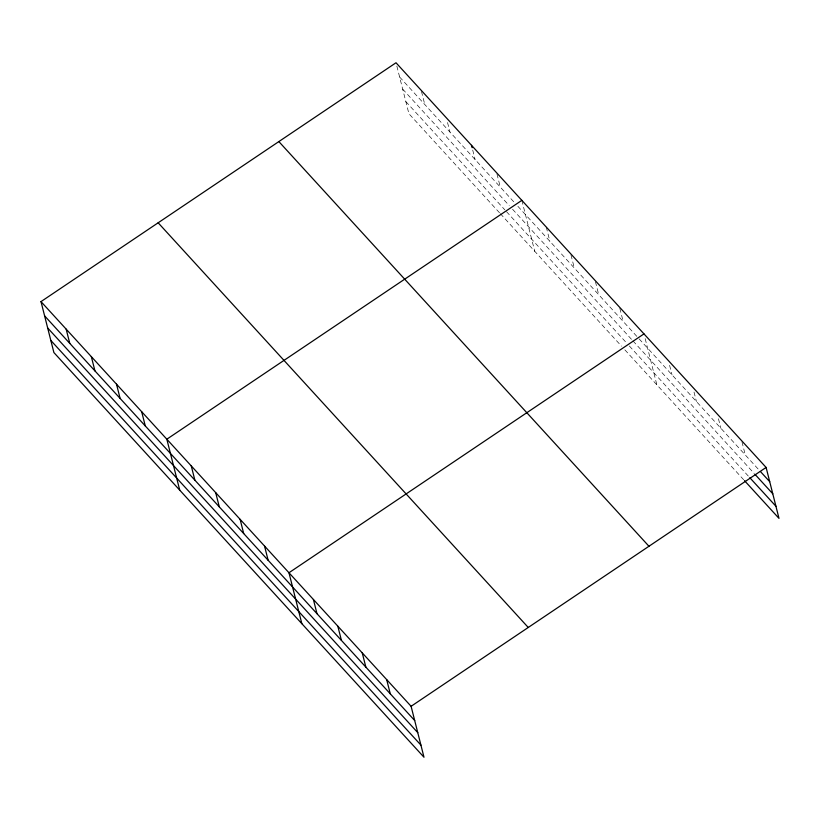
<?xml version="1.0" encoding="UTF-8"?>
<svg xmlns="http://www.w3.org/2000/svg" width="820" height="820" viewBox="0 0 820 820"><rect width="100%" height="100%" fill="white"/><g stroke="black" fill="none" stroke-linecap="round" stroke-linejoin="round"><path stroke-width="0.61" stroke-dasharray="4.1 3.07" d="M399.617 76.998L514.54 202.673M517.902 206.332L638.319 338.004M639.159 338.926L758.766 469.706M402.681 89.113L509.22 205.605M512.572 209.274L632.117 339.982M632.958 340.905L754.246 473.529M405.838 101.588L504.823 209.828M506.504 211.662L626.849 343.252M629.37 346.019L748.978 476.799M499.503 212.769L408.903 113.703L396.306 63.95M500.343 213.682L621.488 346.153M624.861 349.843L743.627 479.7M741.987 441.918L745.288 454.967M718.453 418.774L720.862 428.265M694.027 392.062L696.436 401.554M669.602 365.351L672.01 374.842M645.176 338.639L656.871 384.836M619.848 308.371L623.149 321.43M595.422 281.67L598.723 294.718M570.997 254.958L574.297 268.007M546.274 227.068L549.871 241.305M521.848 200.357L534.732 251.299M496.981 174.024L500.282 187.073M472.709 150.06L475.118 159.551M447.546 122.549L449.944 132.04M421.48 91.471L424.78 104.519"/><path stroke-width="1.23" d="M41 301.616L411.097 706.297L423.991 757.239L53.894 352.559L41 301.616L396.009 62.761L766.105 467.441L779 518.383L744.468 480.622M521.848 200.357L166.829 439.212L179.724 490.145M643.977 333.894L288.968 572.749L301.852 623.692M411.097 706.297L766.105 467.441M760.447 471.551L769.713 481.678M755.087 474.452L772.778 493.794M749.828 477.722L775.935 506.268M278.861 141.583L648.958 546.264M158.157 222.794L528.254 627.474M44.598 315.854L414.705 720.534M47.662 327.969L417.769 732.649M50.83 340.443L420.926 745.124M471.51 145.314L472.115 147.692M386.671 679.585L390.279 693.822M362.245 652.874L365.853 667.121M337.819 626.172L341.428 640.41M313.394 599.461L316.991 613.698M264.542 546.048L268.14 560.285M240.116 519.337L243.714 533.574M215.691 492.625L219.288 506.862M191.265 465.914L194.863 480.151M141.665 411.691L145.273 425.928M116.501 384.17L120.099 398.407M91.338 356.659L94.935 370.896M66.164 329.138L69.772 343.375"/></g></svg>
